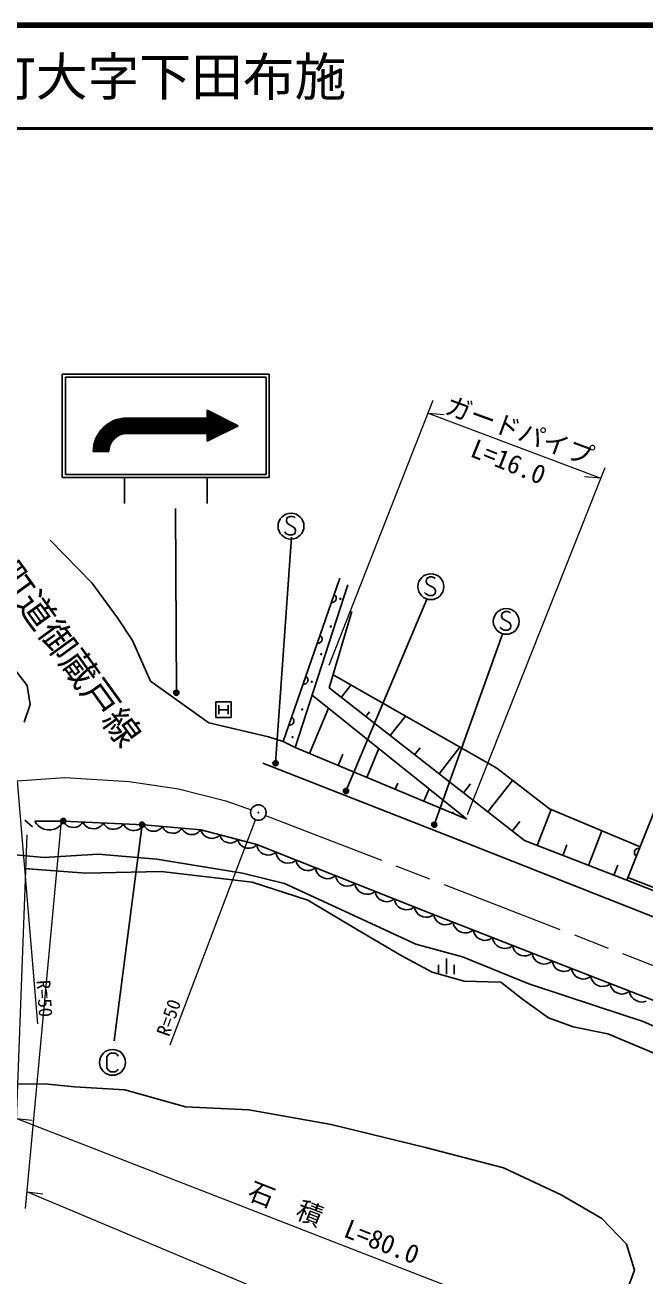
# Model space of a CAD drawing. Units: millimetres, scale not verified. Extents: x 40000 to 680000, y 20000 to 380000.
# Drawn here: x 438983 to 498897, y 259182 to 380000 of the extents above; entities that cross this region are included whole.
import ezdxf
from ezdxf.enums import TextEntityAlignment as Align

# ---------------------------------------------------------------- set-up
doc = ezdxf.new("R2010")
doc.units = ezdxf.units.MM
doc.header["$LTSCALE"] = 1000
doc.linetypes.add('CHAIN', pattern=[18.5, 12, -1.5, 3.5, -1.5])
for name, color, linetype, lineweight in [('M-BGD', 7, 'Continuous', 25), ('M-BGD-EXST', 7, 'Continuous', 25), ('M-BMK', 2, 'CHAIN', 13), ('M-BMK-SRVR', 3, 'Continuous', 25), ('M-STR-HTXT', 7, 'Continuous', 13), ('M-STR-STR1', 1, 'Continuous', 25), ('M-STR-STRC', 7, 'Continuous', 25), ('M-TTL', 2, 'Continuous', 140), ('M-TTL-LINE', 7, 'Continuous', 50)]:
    doc.layers.add(name, color=color, linetype=linetype, lineweight=lineweight)
doc.layers.add('M-BMK-HTXT', color=7, linetype='Continuous')
doc.layers.add('M-TTL-TXT', color=7, linetype='Continuous')
doc.styles.add('ＭＳ ゴシック', font='')
doc.styles.get('ＭＳ ゴシック').set_extended_font_data('MS Gothic')

msp = doc.modelspace()

# ---------------------------------------------------------------- linework, layer by layer
at = {"layer": 'M-BGD'}
for p, q in [((441415, 330193), (445441, 326071)), ((469406, 326550), (463942, 310733)), ((445441, 326071), (447933, 322716)), ((465093, 310158), (470173, 325879)), ((468593, 324195), (468694, 324194)), ((468694, 324194), (468785, 324213)), ((468785, 324213), (468887, 324263)), ((468934, 324890), (468854, 324951)), ((468887, 324263), (468958, 324323)), ((468994, 324818), (468934, 324890)), ((468958, 324323), (469020, 324403)), ((469044, 324717), (468994, 324818)), ((469020, 324403), (469062, 324524)), ((469063, 324625), (469044, 324717)), ((469062, 324524), (469063, 324625)), ((447933, 322716), (449371, 320511)), ((470577, 323313), (468372, 315931)), ((449371, 320511), (451097, 316581)), ((467227, 320241), (467328, 320240)), ((467328, 320240), (467419, 320259)), ((467419, 320259), (467521, 320309)), ((467568, 320936), (467488, 320997)), ((467521, 320309), (467592, 320369)), ((467628, 320864), (467568, 320936)), ((467592, 320369), (467654, 320449)), ((467678, 320762), (467628, 320864)), ((467654, 320449), (467696, 320570)), ((467697, 320671), (467678, 320762)), ((467696, 320570), (467697, 320671)), ((439199, 316147), (436899, 319119)), ((451097, 316581), (456753, 312555)), ((466202, 316981), (466122, 317043)), ((466262, 316910), (466202, 316981)), ((466312, 316808), (466262, 316910)), ((466288, 316495), (466330, 316616)), ((466331, 316717), (466312, 316808)), ((466330, 316616), (466331, 316717)), ((468748, 317190), (484573, 308166)), ((439487, 314326), (439199, 316147)), ((465861, 316287), (465962, 316286)), ((465962, 316286), (466053, 316305)), ((466053, 316305), (466155, 316354)), ((466155, 316354), (466226, 316414)), ((466226, 316414), (466288, 316495)), ((468372, 315931), (487257, 301168)), ((469552, 315009), (470484, 316200)), ((438912, 312600), (439487, 314326)), ((457419, 313074), (457419, 314574)), ((457419, 314574), (458919, 314574)), ((457719, 314274), (457719, 313374)), ((458619, 314274), (458619, 313374)), ((458919, 314574), (458919, 313074)), ((481677, 303256), (466733, 315235)), ((458919, 313074), (457419, 313074)), ((457719, 313824), (458619, 313824)), ((464836, 313027), (464756, 313089)), ((464896, 312955), (464836, 313027)), ((464946, 312854), (464896, 312955)), ((466475, 309583), (468303, 313977)), ((471913, 313163), (472273, 313624)), ((474273, 311318), (475745, 313200)), ((456753, 312555), (462504, 311213)), ((464495, 312332), (464596, 312331)), ((464596, 312331), (464687, 312351)), ((464687, 312351), (464789, 312400)), ((464789, 312400), (464860, 312460)), ((464860, 312460), (464922, 312540)), ((464922, 312540), (464964, 312661)), ((464965, 312762), (464946, 312854)), ((464964, 312661), (464965, 312762)), ((462504, 311213), (463942, 310733)), ((463942, 310733), (465093, 310158)), ((465093, 310158), (481677, 303256)), ((469239, 308433), (469687, 309511)), ((472003, 307282), (473166, 310078)), ((476634, 309473), (477156, 310141)), ((478995, 307627), (481006, 310200)), ((484573, 308166), (489653, 304236)), ((497130, 297334), (501444, 308166)), ((483716, 303936), (486099, 306985)), ((474767, 306132), (475016, 306731)), ((477531, 304982), (478029, 306180)), ((481355, 305782), (482040, 306657)), ((480295, 303831), (480345, 303951)), ((488491, 300689), (489838, 304159)), ((489653, 304236), (498421, 300576)), ((439922, 303061), (440090, 302781)), ((439922, 303061), (442678, 303061)), ((440090, 302781), (440258, 302613)), ((440258, 302613), (440482, 302445)), ((440482, 302445), (440818, 302277)), ((440818, 302277), (441154, 302221)), ((441154, 302221), (441490, 302221)), ((441490, 302221), (441826, 302277)), ((441826, 302277), (442162, 302445)), ((442162, 302445), (442386, 302613)), ((442386, 302613), (442554, 302781)), ((442554, 302781), (442722, 303061)), ((442678, 303061), (442783, 302866)), ((442678, 303061), (450466, 302701)), ((442783, 302866), (442891, 302747)), ((442891, 302747), (443038, 302626)), ((443038, 302626), (443260, 302501)), ((443260, 302501), (443486, 302453)), ((443486, 302453), (443714, 302442)), ((443714, 302442), (443944, 302470)), ((443944, 302470), (444177, 302573)), ((444177, 302573), (444334, 302680)), ((444334, 302680), (444453, 302789)), ((444453, 302789), (444576, 302973)), ((444576, 302973), (444686, 302768)), ((444686, 302768), (444801, 302642)), ((444801, 302642), (444955, 302515)), ((444955, 302515), (445189, 302384)), ((445189, 302384), (445427, 302333)), ((445427, 302333), (445667, 302322)), ((445667, 302322), (445908, 302351)), ((445908, 302351), (446154, 302460)), ((446154, 302460), (446319, 302572)), ((446319, 302572), (446444, 302687)), ((446444, 302687), (446573, 302881)), ((446573, 302881), (446679, 302686)), ((446679, 302686), (446787, 302567)), ((446787, 302567), (446934, 302446)), ((446934, 302446), (447156, 302322)), ((447156, 302322), (447382, 302273)), ((447382, 302273), (447610, 302263)), ((447610, 302263), (447840, 302290)), ((447840, 302290), (448073, 302393)), ((448073, 302393), (448230, 302500)), ((448230, 302500), (448349, 302609)), ((448349, 302609), (448471, 302793)), ((448471, 302793), (448582, 302588)), ((448582, 302588), (448696, 302463)), ((448696, 302463), (448851, 302335)), ((448851, 302335), (449085, 302204)), ((449085, 302204), (449323, 302153)), ((449323, 302153), (449563, 302142)), ((449563, 302142), (449804, 302171)), ((449804, 302171), (450049, 302280)), ((450049, 302280), (450215, 302393)), ((450215, 302393), (450340, 302507)), ((450340, 302507), (450469, 302701)), ((450466, 302701), (450558, 302513)), ((450466, 302701), (455978, 302222)), ((450558, 302513), (450657, 302396)), ((450657, 302396), (450791, 302276)), ((450791, 302276), (450997, 302149)), ((450997, 302149), (451209, 302095)), ((451209, 302095), (451424, 302076)), ((451424, 302076), (451642, 302093)), ((451642, 302093), (451867, 302182)), ((451867, 302182), (452019, 302277)), ((452019, 302277), (452136, 302375)), ((452136, 302375), (452260, 302545)), ((452260, 302545), (452357, 302346)), ((452357, 302346), (452460, 302223)), ((452460, 302223), (452602, 302096)), ((452602, 302096), (452819, 301963)), ((453738, 301997), (453899, 302098)), ((453899, 302098), (454022, 302201)), ((454022, 302201), (454152, 302381)), ((454152, 302381), (454244, 302192)), ((454244, 302192), (454343, 302075)), ((454343, 302075), (454477, 301955)), ((455706, 301957), (455822, 302055)), ((455822, 302055), (455946, 302225)), ((455978, 302222), (456040, 302009)), ((455978, 302222), (461371, 300784)), ((486076, 302091), (486794, 303009)), ((493428, 298772), (494727, 302118)), ((452819, 301963), (453043, 301905)), ((453043, 301905), (453270, 301885)), ((453270, 301885), (453501, 301903)), ((453501, 301903), (453738, 301997)), ((454477, 301955), (454683, 301829)), ((454683, 301829), (454895, 301774)), ((454895, 301774), (455110, 301755)), ((455110, 301755), (455328, 301773)), ((455328, 301773), (455553, 301862)), ((455553, 301862), (455706, 301957)), ((456040, 302009), (456120, 301870)), ((456120, 301870), (456238, 301720)), ((456238, 301720), (456429, 301551)), ((456429, 301551), (456639, 301456)), ((456639, 301456), (456860, 301397)), ((456860, 301397), (457090, 301375)), ((457090, 301375), (457339, 301426)), ((457339, 301426), (457516, 301497)), ((457516, 301497), (457655, 301578)), ((457655, 301578), (457814, 301732)), ((457814, 301732), (457872, 301531)), ((457872, 301531), (457949, 301398)), ((457949, 301398), (458060, 301257)), ((458060, 301257), (458241, 301097)), ((458241, 301097), (458440, 301007)), ((458440, 301007), (458649, 300951)), ((458649, 300951), (458867, 300930)), ((458867, 300930), (459104, 300979)), ((459104, 300979), (459271, 301046)), ((459271, 301046), (459403, 301123)), ((459403, 301123), (459553, 301269)), ((459553, 301269), (459615, 301056)), ((459615, 301056), (459695, 300916)), ((459695, 300916), (459813, 300767)), ((487257, 301168), (497130, 297334)), ((435699, 300002), (440837, 299542)), ((440837, 299542), (446052, 299849)), ((446052, 299849), (451727, 299389)), ((459813, 300767), (460004, 300598)), ((460004, 300598), (460214, 300502)), ((460214, 300502), (460435, 300444)), ((460435, 300444), (460665, 300422)), ((460665, 300422), (460914, 300473)), ((460914, 300473), (461091, 300544)), ((461091, 300544), (461230, 300625)), ((461230, 300625), (461389, 300779)), ((461371, 300784), (461409, 300554)), ((461371, 300784), (478027, 294194)), ((461409, 300554), (461477, 300398)), ((461477, 300398), (461582, 300228)), ((461582, 300228), (461761, 300029)), ((461761, 300029), (461970, 299903)), ((461970, 299903), (462193, 299815)), ((462193, 299815), (462431, 299765)), ((462431, 299765), (462698, 299789)), ((462698, 299789), (462891, 299842)), ((462891, 299842), (463047, 299909)), ((463047, 299909), (463232, 300051)), ((463232, 300051), (463272, 299810)), ((463272, 299810), (463343, 299646)), ((463343, 299646), (463453, 299468)), ((490959, 299731), (491356, 300753)), ((497873, 300107), (497867, 300006)), ((497867, 300006), (497882, 299914)), ((497920, 300226), (497873, 300107)), ((497882, 299914), (497927, 299810)), ((497986, 300303), (497920, 300226)), ((497927, 299810), (497984, 299736)), ((497984, 299736), (498061, 299671)), ((498060, 300360), (497986, 300303)), ((498164, 300405), (498060, 300360)), ((498256, 300420), (498164, 300405)), ((498357, 300414), (498256, 300420)), ((438903, 298485), (444846, 298006)), ((451727, 299389), (460010, 298008)), ((463453, 299468), (463641, 299258)), ((463641, 299258), (463861, 299127)), ((463861, 299127), (464095, 299034)), ((464095, 299034), (464345, 298981)), ((464345, 298981), (464626, 299006)), ((464626, 299006), (464828, 299062)), ((464828, 299062), (464991, 299133)), ((464991, 299133), (465186, 299282)), ((465186, 299282), (465224, 299052)), ((465224, 299052), (465292, 298896)), ((465292, 298896), (465397, 298726)), ((465397, 298726), (465576, 298527)), ((465576, 298527), (465785, 298401)), ((466862, 298407), (467047, 298549)), ((467047, 298549), (467087, 298308)), ((495896, 297813), (496279, 298799)), ((444846, 298006), (452132, 298197)), ((452132, 298197), (460951, 297143)), ((460010, 298008), (464074, 297011)), ((465785, 298401), (466008, 298314)), ((466008, 298314), (466246, 298263)), ((466246, 298263), (466513, 298287)), ((466513, 298287), (466706, 298340)), ((466706, 298340), (466862, 298407)), ((467087, 298308), (467158, 298144)), ((467158, 298144), (467268, 297966)), ((467268, 297966), (467456, 297756)), ((467456, 297756), (467676, 297625)), ((467676, 297625), (467910, 297532)), ((467910, 297532), (468160, 297479)), ((468160, 297479), (468441, 297504)), ((468441, 297504), (468643, 297560)), ((468643, 297560), (468806, 297631)), ((468806, 297631), (469001, 297780)), ((469001, 297780), (469039, 297550)), ((469039, 297550), (469107, 297394)), ((469107, 297394), (469212, 297224)), ((469212, 297224), (469391, 297025)), ((497130, 297334), (513576, 290854)), ((497240, 297613), (513685, 291134)), ((460951, 297143), (466319, 295417)), ((464074, 297011), (469442, 294557)), ((469391, 297025), (469600, 296899)), ((469600, 296899), (469823, 296812)), ((469823, 296812), (470061, 296761)), ((470061, 296761), (470328, 296785)), ((470328, 296785), (470521, 296838)), ((470521, 296838), (470677, 296905)), ((470677, 296905), (470862, 297047)), ((470862, 297047), (470902, 296806)), ((470902, 296806), (470973, 296643)), ((470973, 296643), (471083, 296464)), ((471083, 296464), (471271, 296254)), ((471271, 296254), (471491, 296123)), ((471491, 296123), (471725, 296030)), ((471725, 296030), (471975, 295977)), ((472256, 296002), (472458, 296058)), ((472458, 296058), (472621, 296129)), ((472621, 296129), (472816, 296278)), ((472816, 296278), (472854, 296048)), ((472854, 296048), (472922, 295893)), ((466319, 295417), (471112, 292542)), ((471975, 295977), (472256, 296002)), ((472922, 295893), (473027, 295722)), ((473027, 295722), (473206, 295523)), ((473206, 295523), (473415, 295398)), ((473415, 295398), (473638, 295310)), ((473638, 295310), (473876, 295259)), ((473876, 295259), (474143, 295283)), ((474143, 295283), (474336, 295336)), ((474336, 295336), (474492, 295403)), ((474492, 295403), (474677, 295546)), ((474677, 295546), (474717, 295304)), ((474717, 295304), (474788, 295141)), ((474788, 295141), (474898, 294962)), ((474898, 294962), (475086, 294752)), ((469442, 294557), (476753, 291168)), ((475086, 294752), (475306, 294621)), ((475306, 294621), (475540, 294528)), ((475540, 294528), (475790, 294475)), ((475790, 294475), (476070, 294500)), ((476070, 294500), (476273, 294556)), ((476273, 294556), (476436, 294627)), ((476436, 294627), (476631, 294776)), ((476631, 294776), (476669, 294546)), ((476669, 294546), (476737, 294391)), ((476737, 294391), (476842, 294220)), ((476842, 294220), (477021, 294021)), ((477021, 294021), (477230, 293896)), ((477230, 293896), (477453, 293808)), ((477453, 293808), (477691, 293757)), ((477691, 293757), (477958, 293781)), ((477958, 293781), (478151, 293834)), ((478027, 294194), (491807, 288801)), ((478151, 293834), (478307, 293901)), ((478307, 293901), (478492, 294044)), ((478492, 294044), (478530, 293813)), ((478530, 293813), (478598, 293658)), ((478598, 293658), (478703, 293488)), ((471112, 292542), (475330, 290049)), ((478703, 293488), (478882, 293288)), ((478882, 293288), (479091, 293163)), ((479091, 293163), (479314, 293075)), ((479314, 293075), (479552, 293024)), ((479552, 293024), (479819, 293048)), ((479819, 293048), (480012, 293101)), ((480012, 293101), (480168, 293169)), ((480168, 293169), (480352, 293311)), ((480352, 293311), (480393, 293069)), ((480393, 293069), (480464, 292906)), ((480464, 292906), (480574, 292727)), ((480574, 292727), (480762, 292518)), ((480762, 292518), (480981, 292386)), ((480981, 292386), (481216, 292294)), ((481949, 292321), (482112, 292392)), ((482112, 292392), (482306, 292542)), ((482306, 292542), (482345, 292312)), ((481216, 292294), (481466, 292241)), ((481466, 292241), (481746, 292266)), ((481746, 292266), (481949, 292321)), ((482345, 292312), (482413, 292156)), ((482413, 292156), (482518, 291986)), ((482518, 291986), (482697, 291786)), ((482697, 291786), (482906, 291661)), ((482906, 291661), (483129, 291573)), ((483129, 291573), (483367, 291522)), ((483367, 291522), (483634, 291546)), ((483634, 291546), (483827, 291599)), ((483827, 291599), (483983, 291667)), ((483983, 291667), (484167, 291809)), ((484167, 291809), (484208, 291567)), ((484208, 291567), (484279, 291404)), ((484279, 291404), (484389, 291225)), ((484389, 291225), (484577, 291016)), ((475330, 290049), (478344, 288439)), ((476753, 291168), (481259, 289922)), ((484577, 291016), (484796, 290884)), ((484796, 290884), (485031, 290792)), ((485031, 290792), (485281, 290739)), ((485281, 290739), (485561, 290764)), ((485561, 290764), (485764, 290819)), ((485764, 290819), (485927, 290890)), ((485927, 290890), (486121, 291040)), ((486121, 291040), (486160, 290810)), ((486160, 290810), (486228, 290654)), ((486228, 290654), (486332, 290484)), ((486332, 290484), (486512, 290284)), ((486512, 290284), (486721, 290159)), ((486721, 290159), (486944, 290071)), ((486944, 290071), (487182, 290020)), ((487182, 290020), (487449, 290044)), ((487449, 290044), (487642, 290097)), ((487642, 290097), (487798, 290165)), ((487798, 290165), (487982, 290307)), ((487982, 290307), (488023, 290065)), ((488023, 290065), (488094, 289902)), ((478954, 289172), (478954, 288272)), ((479704, 289772), (479704, 288272)), ((480454, 289172), (480454, 288272)), ((481259, 289922), (487682, 287333)), ((488094, 289902), (488204, 289723)), ((488204, 289723), (488392, 289514)), ((488392, 289514), (488611, 289382)), ((488611, 289382), (488846, 289290)), ((488846, 289290), (489096, 289237)), ((489096, 289237), (489376, 289262)), ((489376, 289262), (489579, 289317)), ((489579, 289317), (489742, 289388)), ((489742, 289388), (489936, 289538)), ((489936, 289538), (489975, 289308)), ((489975, 289308), (490043, 289152)), ((490043, 289152), (490147, 288982)), ((490147, 288982), (490327, 288782)), ((490327, 288782), (490535, 288657)), ((491613, 288663), (491797, 288805)), ((491807, 288801), (491846, 288571)), ((491807, 288801), (513852, 280224)), ((478344, 288439), (481411, 287576)), ((481411, 287576), (484958, 287480)), ((490535, 288657), (490759, 288569)), ((490759, 288569), (490997, 288518)), ((490997, 288518), (491264, 288542)), ((491264, 288542), (491457, 288595)), ((491457, 288595), (491613, 288663)), ((491846, 288571), (491914, 288416)), ((491914, 288416), (492020, 288246)), ((492020, 288246), (492200, 288047)), ((492200, 288047), (492409, 287923)), ((492409, 287923), (492633, 287836)), ((492633, 287836), (492871, 287786)), ((492871, 287786), (493138, 287811)), ((493138, 287811), (493331, 287865)), ((493331, 287865), (493486, 287933)), ((493486, 287933), (493671, 288076)), ((493671, 288076), (493710, 287846)), ((493710, 287846), (493778, 287691)), ((493778, 287691), (493884, 287521)), ((484958, 287480), (487067, 285851)), ((487682, 287333), (494296, 285128)), ((493884, 287521), (494064, 287322)), ((494064, 287322), (494273, 287198)), ((494273, 287198), (494497, 287111)), ((494497, 287111), (494735, 287061)), ((494735, 287061), (495002, 287086)), ((495002, 287086), (495195, 287140)), ((495195, 287140), (495350, 287208)), ((495350, 287208), (495534, 287351)), ((495534, 287351), (495574, 287121)), ((495574, 287121), (495642, 286966)), ((495642, 286966), (495748, 286796)), ((495748, 286796), (495928, 286597)), ((495928, 286597), (496137, 286473)), ((496137, 286473), (496361, 286386)), ((496361, 286386), (496599, 286336)), ((496599, 286336), (496866, 286361)), ((496866, 286361), (497059, 286414)), ((497059, 286414), (497214, 286483)), ((497214, 286483), (497398, 286626)), ((497398, 286626), (497440, 286384)), ((497440, 286384), (497511, 286221)), ((487067, 285851), (489559, 284029)), ((497511, 286221), (497622, 286043)), ((497622, 286043), (497811, 285834)), ((497811, 285834), (498031, 285704)), ((498031, 285704), (498266, 285612)), ((498266, 285612), (498516, 285560)), ((498516, 285560), (498796, 285586)), ((498796, 285586), (498999, 285642)), ((489559, 284029), (491956, 283166)), ((494296, 285128), (498706, 283691)), ((491956, 283166), (495311, 282495)), ((498706, 283691), (502828, 281869)), ((495311, 282495), (500296, 280386)), ((436442, 277615), (440877, 277644)), ((440877, 277644), (443753, 277356)), ((443753, 277356), (448642, 277068)), ((448642, 277068), (454490, 275439)), ((454490, 275439), (460625, 275151)), ((460625, 275151), (468581, 273713)), ((468581, 273713), (477688, 271508)), ((477688, 271508), (485233, 269535)), ((485233, 269535), (490793, 266946)), ((490793, 266946), (494723, 264646)), ((494723, 264646), (497119, 262153)), ((497119, 262153), (497886, 259661)), ((497886, 259661), (497119, 257552))]:
    msp.add_line(p, q, dxfattribs=at)
for centre, radius in [((469459, 324538), 50), ((468536, 321864), 50), ((467612, 319191), 50), ((466689, 316518), 50), ((465765, 313844), 50), ((464841, 311171), 50), ((442678, 303061), 250), ((442678, 303061), 150), ((442678, 303061), 50), ((450296, 302709), 250), ((450296, 302709), 150), ((450296, 302709), 50)]:
    msp.add_circle(centre, radius, dxfattribs=at)
at = {"layer": 'M-BGD-EXST'}
for p, q in [((464288, 332359), (464238, 332059)), ((464588, 332509), (464288, 332359)), ((464788, 332509), (464588, 332509)), ((464988, 332459), (464788, 332509)), ((465088, 332359), (464988, 332459)), ((464238, 332059), (464338, 331809)), ((464338, 331809), (465038, 331409)), ((465038, 331409), (465138, 331159)), ((465138, 331159), (465088, 330859)), ((464729, 330502), (463195, 308646)), ((464188, 330859), (464088, 331009)), ((464488, 330709), (464188, 330859)), ((464838, 330709), (464488, 330709)), ((465088, 330859), (464838, 330709)), ((477804, 326511), (477754, 326211)), ((477754, 326211), (477854, 325961)), ((478104, 326661), (477804, 326511)), ((478304, 326661), (478104, 326661)), ((478504, 326611), (478304, 326661)), ((478604, 326511), (478504, 326611)), ((477704, 325011), (477604, 325161)), ((478004, 324861), (477704, 325011)), ((477854, 325961), (478554, 325561)), ((478604, 325011), (478354, 324861)), ((478554, 325561), (478654, 325311)), ((478654, 325311), (478604, 325011)), ((477862, 324559), (470002, 305962)), ((478354, 324861), (478004, 324861)), ((485090, 323156), (485040, 322856)), ((485040, 322856), (485140, 322606)), ((485390, 323306), (485090, 323156)), ((485140, 322606), (485840, 322206)), ((485590, 323306), (485390, 323306)), ((485790, 323256), (485590, 323306)), ((485890, 323156), (485790, 323256)), ((484990, 321656), (484890, 321806)), ((485290, 321506), (484990, 321656)), ((485640, 321506), (485290, 321506)), ((485890, 321656), (485640, 321506)), ((485840, 322206), (485940, 321956)), ((485940, 321956), (485890, 321656)), ((485148, 321204), (478533, 302702)), ((450296, 302709), (447591, 281831)), ((447041, 280484), (446891, 280284)), ((447241, 280634), (447041, 280484)), ((447691, 280634), (447241, 280634)), ((447891, 280484), (447691, 280634)), ((447991, 280334), (447891, 280484)), ((446891, 280284), (446891, 279184)), ((446891, 279184), (447041, 278984)), ((447041, 278984), (447241, 278834)), ((447241, 278834), (447691, 278834)), ((447691, 278834), (447891, 278934)), ((447891, 278934), (447991, 279084))]:
    msp.add_line(p, q, dxfattribs=at)
for centre, radius in [((464688, 331559), 1250), ((478204, 325711), 1250), ((485490, 322356), 1250), ((463195, 308646), 250), ((463195, 308646), 150), ((463195, 308646), 50), ((470002, 305962), 250), ((470002, 305962), 150), ((470002, 305962), 50), ((450296, 302709), 250), ((450296, 302709), 150), ((450296, 302709), 50), ((478533, 302702), 250), ((478533, 302702), 150), ((478533, 302702), 50), ((447441, 279734), 1250)]:
    msp.add_circle(centre, radius, dxfattribs=at)
at = {"layer": 'M-BMK'}
for p, q in [((438212, 306933), (442837, 307252)), ((442837, 307252), (449049, 306869)), ((449049, 306869), (453804, 306178)), ((453804, 306178), (458405, 305028)), ((458405, 305028), (460831, 304137)), ((462234, 303608), (515718, 282887))]:
    msp.add_line(p, q, dxfattribs=at)
at = {"layer": 'M-BMK-SRVR'}
for radius in [750, 30]:
    msp.add_circle((461535, 303879), radius, dxfattribs=at)
at = {"layer": 'M-STR-HTXT'}
for p, q in [((468372, 318136), (478437, 343731)), ((477949, 342489), (479500, 342351)), ((477949, 342489), (494614, 336186)), ((495021, 337212), (481697, 303661)), ((494614, 336186), (493062, 336324)), ((438212, 306933), (440191, 283463)), ((442490, 303061), (439006, 265598)), ((453013, 281426), (461269, 303177)), ((439160, 301729), (438069, 272401)), ((497535, 251214), (438140, 274307)), ((438140, 274307), (439690, 274154)), ((527654, 230087), (439156, 267212)), ((439156, 267212), (440702, 267019))]:
    msp.add_line(p, q, dxfattribs=at)
for radius in [250, 150, 50]:
    msp.add_circle((442678, 303061), radius, dxfattribs=at)
at = {"layer": 'M-STR-STR1'}
msp.add_line((439723, 302495), (438960, 303141), dxfattribs=at)
at = {"layer": 'M-STR-STRC'}
for p, q in [((462583, 346264), (442583, 346264)), ((442583, 346264), (442583, 336264)), ((462283, 345964), (442883, 345964)), ((442883, 345964), (442883, 336564)), ((462283, 336564), (462283, 345964)), ((462583, 336264), (462583, 346264)), ((448176, 341944), (458223, 341944)), ((448833, 342014), (456583, 342014)), ((456583, 342014), (456583, 342764)), ((459583, 341264), (456583, 342764)), ((456583, 342724), (456663, 342724)), ((456583, 342594), (456923, 342594)), ((456583, 342464), (457183, 342464)), ((456583, 342334), (457443, 342334)), ((456583, 342204), (457703, 342204)), ((456583, 342074), (457963, 342074)), ((446291, 340774), (458603, 340774)), ((446402, 340904), (458863, 340904)), ((446523, 341034), (459123, 341034)), ((446654, 341164), (459383, 341164)), ((446806, 341294), (459523, 341294)), ((446981, 341424), (459263, 341424)), ((447179, 341554), (459003, 341554)), ((447411, 341684), (458743, 341684)), ((447722, 341814), (458483, 341814)), ((456583, 339764), (459583, 341264)), ((445706, 339604), (447308, 339604)), ((445741, 339734), (447392, 339734)), ((445787, 339864), (447483, 339864)), ((445835, 339994), (447601, 339994)), ((445889, 340124), (447748, 340124)), ((445950, 340254), (447929, 340254)), ((446024, 340384), (448192, 340384)), ((446105, 340514), (448833, 340514)), ((446192, 340644), (458343, 340644)), ((448833, 340514), (456583, 340514)), ((456583, 340514), (458083, 340514)), ((456583, 340514), (456583, 339764)), ((456583, 340384), (457823, 340384)), ((456583, 340254), (457563, 340254)), ((456583, 340124), (457303, 340124)), ((456583, 339994), (457043, 339994)), ((456583, 339864), (456783, 339864)), ((447083, 338764), (445583, 338764)), ((445587, 338824), (447091, 338824)), ((445597, 338954), (447106, 338954)), ((445609, 339084), (447122, 339084)), ((445625, 339214), (447155, 339214)), ((445644, 339344), (447193, 339344)), ((445674, 339474), (447244, 339474)), ((442583, 336264), (462583, 336264)), ((442883, 336564), (462283, 336564)), ((448583, 333764), (448583, 336264)), ((456583, 333764), (456583, 336264)), ((453513, 333282), (453609, 315452)), ((461971, 308657), (479705, 301707)), ((479705, 301707), (504270, 292001))]:
    msp.add_line(p, q, dxfattribs=at)
for radius in [250, 150, 50]:
    msp.add_circle((453609, 315452), radius, dxfattribs=at)
for radius in [3250, 1750]:
    msp.add_arc((448833, 338764), radius, 90, 180, dxfattribs=at)
at = {"layer": 'M-TTL'}
msp.add_line((680000, 380000), (40000, 380000), dxfattribs=at)
at = {"layer": 'M-TTL-LINE'}
msp.add_line((40000, 370000), (680000, 370000), dxfattribs=at)

# ---------------------------------------------------------------- texts
at = {"layer": 'M-BMK-HTXT', "style": 'ＭＳ ゴシック'}
msp.add_text('町道御蔵戸線', height=2566, rotation=306, dxfattribs=at).set_placement((443224, 319209), align=Align.MIDDLE_CENTER)
at = {"layer": 'M-STR-HTXT', "style": 'ＭＳ ゴシック'}
for s, height, rotation, p in [('ガードパイプ', 1833, 339.9, (486777, 340791)), ('L=16.0', 1833, 338.1, (485708, 337796)), ('R=50', 1320, 273.9, (440886, 285907)), ('R=50', 1320, 70.5, (452872, 284064)), ('石\u3000積\u3000L=80.0', 1833, 338.5, (468823, 264237))]:
    msp.add_text(s, height=height, rotation=rotation, dxfattribs=at).set_placement(p, align=Align.MIDDLE_CENTER)
at = {"layer": 'M-TTL-TXT', "style": 'ＭＳ ゴシック'}
msp.add_text('熊毛郡田布施町大字下田布施', height=3666, dxfattribs=at).set_placement((405024, 375000), align=Align.MIDDLE_LEFT)

doc.saveas('drawing.dxf')
